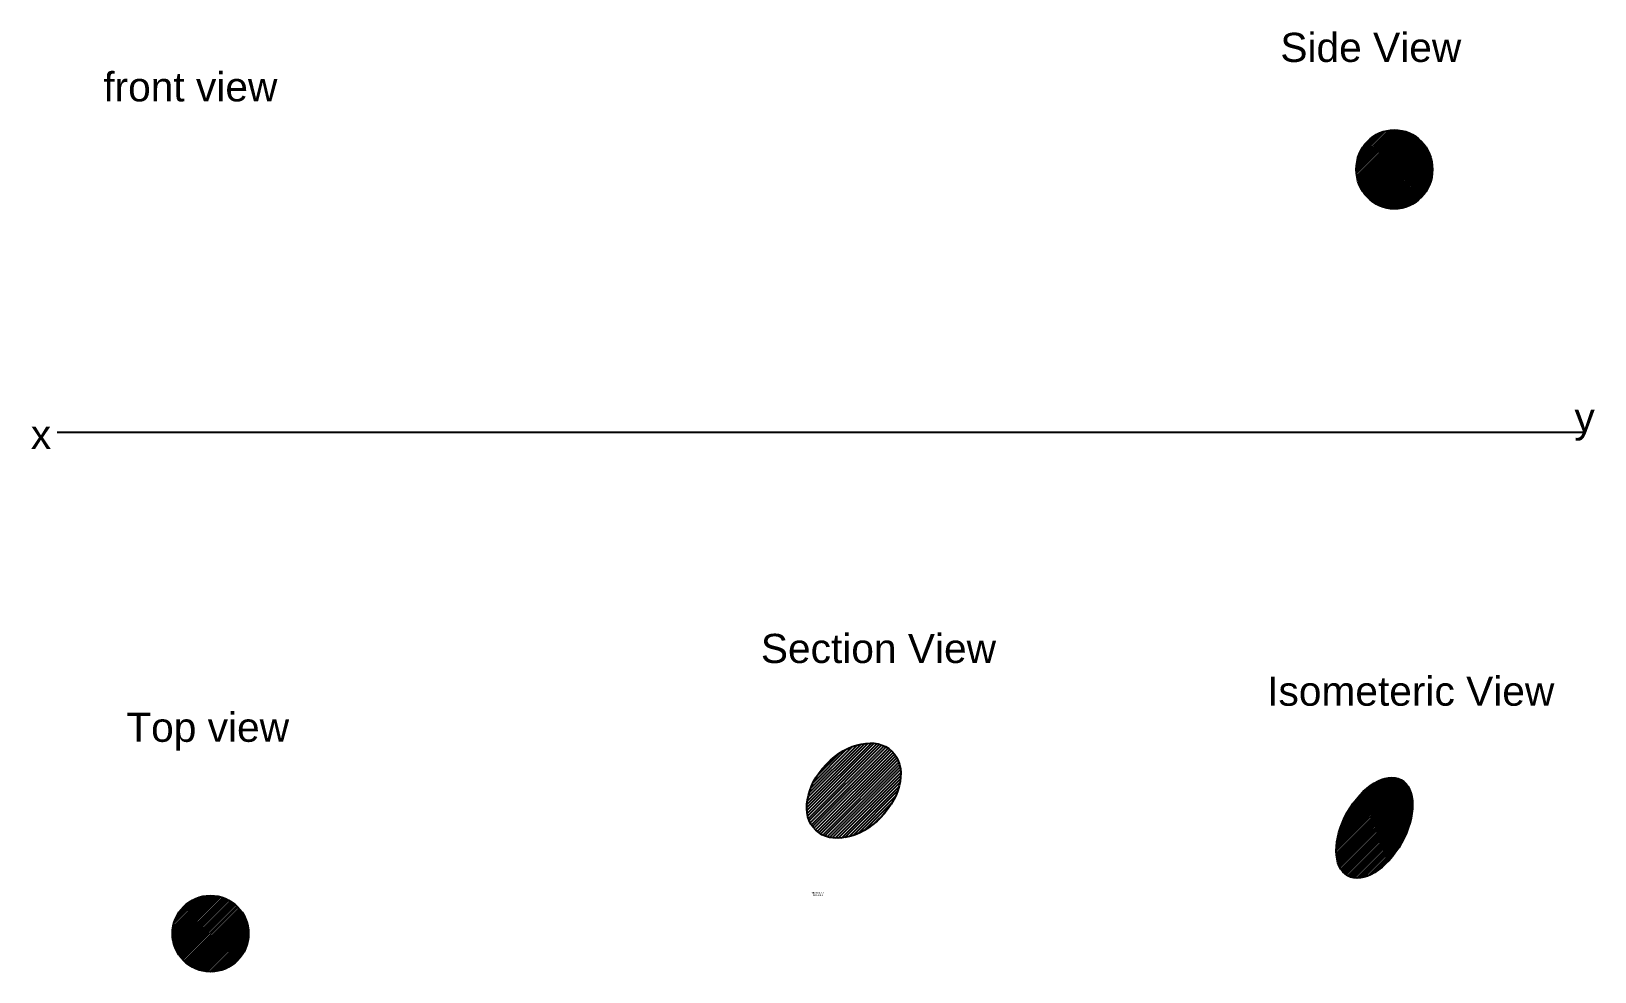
# Paper-space layout 'wk9_Q1' of a CAD drawing. Header units: millimetres. Extents: x 3 to 272, y 47 to 208.
import ezdxf

# ---------------------------------------------------------------- set-up
doc = ezdxf.new("R2010")
doc.units = ezdxf.units.MM
doc.header["$MEASUREMENT"] = 0
doc.layers.add('MD_Annotation', color=7, linetype='Continuous', lineweight=25)
doc.styles.get("Standard").update_dxf_attribs({"font": 'arial.ttf', "height": 5})

psp = doc.layouts.new('wk9_Q1')

# ---------------------------------------------------------------- hatches: boundary and pattern name
at = {"true_color": 0xed1f24}
h = psp.add_hatch(dxfattribs=at)
h.set_pattern_fill('ANSI31', color=240, scale=2.2)
edge = h.paths.add_edge_path()
edge.add_ellipse((237.43, 184.6), major_axis=(0, -6.78), ratio=0.965571, start_angle=0, end_angle=360)
at = {"true_color": 0xed1f24, "transparency": 33554633}
h = psp.add_hatch(dxfattribs=at)
h.set_pattern_fill('ANSI31', color=240, scale=3)
edge = h.paths.add_edge_path()
edge.add_ellipse((144.62, 77.96), major_axis=(-6.54, -6.78), ratio=0.694566, start_angle=0, end_angle=360)
at = {"true_color": 0xed1f24}
h = psp.add_hatch(dxfattribs=at)
h.set_pattern_fill('ANSI31', color=240, scale=2.2)
edge = h.paths.add_edge_path()
edge.add_ellipse((234, 71.59), major_axis=(-4.59, -8.23), ratio=0.567112, start_angle=0, end_angle=360)
h = psp.add_hatch(dxfattribs=at)
h.set_pattern_fill('ANSI31', color=240, scale=2.2)
edge = h.paths.add_edge_path()
edge.add_arc((34.19, 53.42), 6.54, 0, 360)
h = psp.add_hatch()
h.set_pattern_fill('ANSI31', color=256)
h.paths.add_polyline_path([(137.33, 59.76), (139.59, 59.76), (139.59, 60.66), (137.33, 60.66)], flags=9)

# ---------------------------------------------------------------- linework, layer by layer
psp.add_line((7.87, 139.52), (269.78, 139.52))
psp.add_circle((34.19, 53.42), 6.54)
for centre, major_axis, ratio in [((237.43, 184.6), (0, -6.78), 0.965571), ((144.62, 77.96), (-6.54, -6.78), 0.694566), ((234, 71.59), (-4.59, -8.23), 0.567112)]:
    psp.add_ellipse(centre, major_axis=major_axis, ratio=ratio)

# ---------------------------------------------------------------- texts
for s, p in [('Side View', (217.85, 203.04)), ('front view', (15.78, 196.27)), ('y', (268.34, 139.52)), ('x', (3.34, 136.61)), ('Section View', (128.67, 99.87)), ('Isometeric View', (215.59, 92.54)), ('Top view', (19.73, 86.34))]:
    psp.add_text(s, height=5).set_placement(p)
at = {"layer": 'MD_Annotation', "insert": (138.45, 60.54), "char_height": 0.24, "width": 14.6952, "attachment_point": 2}
psp.add_mtext('SECTION A-A\\PSCALE 1:1', dxfattribs=at)

doc.saveas('drawing.dxf')
